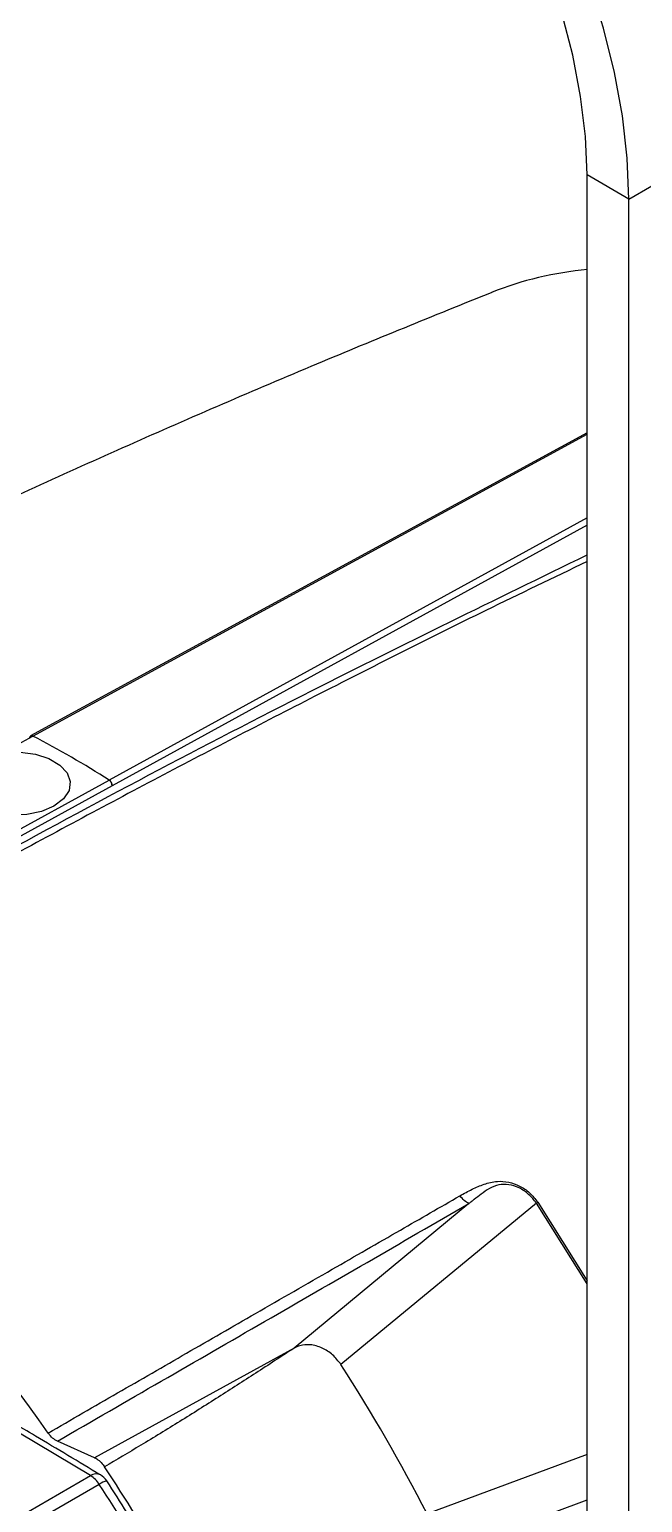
# Model space of a CAD drawing. Extents: x 2 to 136, y 1 to 99.
# Drawn here: x 101.721 to 103.675, y 84.269 to 88.966 of the extents above; entities that cross this region are included whole.
import ezdxf

# ---------------------------------------------------------------- set-up
doc = ezdxf.new("R2010")
doc.units = 0
doc.header["$MEASUREMENT"] = 0
doc.layers.add('OBJECT', color=7, linetype='CONTINUOUS')

msp = doc.modelspace()

# ---------------------------------------------------------------- linework, layer by layer
at = {"layer": 'OBJECT'}
for p, q in [((103.6315, 88.4256), (104.5154, 88.9358)), ((103.6315, 88.4256), (103.4985, 88.5023)), ((103.4985, 81.467), (103.4985, 88.5023)), ((103.6315, 81.3637), (103.6315, 88.4256)), ((103.4985, 87.6801), (101.7249, 86.7134)), ((101.7319, 86.713), (103.4985, 87.6759)), ((103.4985, 87.4091), (101.9752, 86.5725)), ((103.4985, 87.3858), (101.985, 86.5546)), ((101.6258, 86.6552), (101.7319, 86.713)), ((100.9929, 86.0336), (101.9752, 86.5725)), ((101.9849, 86.5546), (100.996, 86.012)), ((101.985, 86.5546), (101.9849, 86.5546)), ((103.1219, 85.2221), (102.5647, 84.7611)), ((103.3371, 85.2238), (102.7142, 84.7088)), ((103.4985, 84.9659), (103.3371, 85.2238)), ((103.3418, 85.2264), (103.4985, 84.9761)), ((102.5647, 84.7611), (101.9287, 84.4119)), ((101.9157, 84.3546), (101.6891, 84.4897)), ((101.9287, 84.4119), (101.8101, 84.4647)), ((103.4985, 84.422), (102.9892, 84.2325)), ((101.3993, 84.0565), (101.9157, 84.3546)), ((101.9437, 84.3268), (101.4373, 84.0345)), ((102.9597, 84.0769), (103.4985, 84.2772))]:
    msp.add_line(p, q, dxfattribs=at)
at = {"layer": 'OBJECT', "flags": 128}
for points in [[(103.6315, 88.4256), (103.6264, 88.5557), (103.6111, 88.6906), (103.5859, 88.8291), (103.5509, 88.97), (103.5063, 89.1122), (103.4527, 89.2544), (103.3904, 89.3954), (103.32, 89.534), (103.242, 89.669), (103.1572, 89.7993), (103.0662, 89.9238), (102.9699, 90.0413), (102.869, 90.151), (102.7645, 90.2518), (102.6572, 90.3429), (102.548, 90.4235), (102.4379, 90.493)], [(103.4985, 88.5023), (103.4934, 88.6253), (103.4782, 88.753), (103.4529, 88.8842), (103.4178, 89.0177), (103.3733, 89.152), (103.3198, 89.286), (103.2578, 89.4183), (103.1879, 89.5477), (103.1107, 89.673), (103.0271, 89.7929), (102.9379, 89.9062), (102.8438, 90.0119), (102.7458, 90.109), (102.6448, 90.1965), (102.5418, 90.2735), (102.4379, 90.3394)], [(101.7129, 86.4632), (101.6635, 86.4614), (101.6152, 86.4678), (101.5721, 86.4818), (101.5374, 86.5022), (101.5142, 86.5274), (101.5042, 86.5554), (101.5083, 86.5839), (101.5261, 86.6105), (101.5561, 86.6332), (101.5961, 86.6501), (101.6426, 86.6598), (101.692, 86.6615), (101.7402, 86.6551), (101.7834, 86.6412), (101.818, 86.6207), (101.8413, 86.5955), (101.8513, 86.5676), (101.8472, 86.5391), (101.8294, 86.5124), (101.7993, 86.4897), (101.7594, 86.4729), (101.7129, 86.4632)]]:
    msp.add_lwpolyline(points, dxfattribs=at)
at = {"layer": 'OBJECT'}
for centre, radius, start, end in [((103.5974, 87.1084), 1.0964, 95.1094, 111.5935), ((101.7282, 86.7074), 0.00666, 55.9373, 179.8491), ((100.2671, 83.8946), 3.1763, 57.4681, 62.5373), ((101.9624, 86.554), 0.0225, 1.3794, 55.2149), ((97.8808, 81.7748), 4.7523, 34.8508, 54.5369), ((97.6285, 81.455), 6.0375, 27.38935, 32.61065), ((96.9167, 81.0441), 6.0486, 26.49365, 33.50636), ((101.9338, 84.3289), 0.0314, 64.1695, 125.2257), ((101.8702, 84.2808), 0.0866, 32.0495, 58.3288), ((101.9795, 84.2804), 0.0586, 101.6609, 127.6782), ((96.8603, 81.0115), 6.069, 26.94753, 33.11138), ((101.9157, 84.3039), 0.062, 33.1153, 59.1512)]:
    msp.add_arc(centre, radius, start, end, dxfattribs=at)
for points, knots in [([(103.1946, 88.1276), (103.0083, 88.0522), (102.6205, 87.895), (102.0356, 87.6418), (101.4395, 87.3706), (100.9425, 87.1351), (100.6463, 86.9858), (100.5456, 86.9351)], [0, 0, 0, 0, 0.207955, 0.433014, 0.658319, 0.883829, 1, 1, 1, 1]), ([(100.693, 85.808), (100.9891, 85.9765), (101.6322, 86.3427), (102.5679, 86.8371), (103.2065, 87.1483), (103.4985, 87.2907)], [0, 0, 0, 0, 0.316509, 0.687456, 1, 1, 1, 1]), ([(103.4985, 87.2695), (103.3911, 87.2178), (103.1022, 87.0788), (102.6413, 86.8464), (102.115, 86.5733), (101.5964, 86.2946), (101.1197, 86.0312), (100.816, 85.8567), (100.6862, 85.7821)], [0, 0, 0, 0, 0.114723, 0.308603, 0.491735, 0.676074, 0.861621, 1, 1, 1, 1]), ([(101.7249, 86.7133), (101.726, 86.7137), (101.728, 86.7146), (101.7306, 86.7135), (101.7319, 86.713)], [0, 0, 0, 0, 0.507755, 1, 1, 1, 1]), ([(101.985, 86.5546), (101.9849, 86.5563), (101.9846, 86.5596), (101.9824, 86.5648), (101.9792, 86.5695), (101.9765, 86.5715), (101.9752, 86.5725)], [0, 0, 0, 0, 0.249999, 0.499999, 0.749999, 1, 1, 1, 1]), ([(103.0934, 85.2469), (103.1063, 85.2541), (103.131, 85.2679), (103.1701, 85.2849), (103.2089, 85.2944), (103.2481, 85.2924), (103.2838, 85.2796), (103.3168, 85.2576), (103.3334, 85.2368), (103.3418, 85.2264)], [0, 0, 0, 0, 0.175155, 0.335953, 0.499736, 0.628069, 0.749937, 0.875049, 1, 1, 1, 1]), ([(103.3371, 85.2238), (103.3293, 85.2335), (103.3137, 85.2531), (103.2824, 85.2736), (103.2489, 85.2843), (103.2153, 85.2831), (103.1862, 85.2704), (103.1617, 85.2531), (103.143, 85.2388), (103.1302, 85.2286), (103.1245, 85.2241), (103.122, 85.2221)], [0, 0, 0, 0, 0.123067, 0.246585, 0.369053, 0.491538, 0.630311, 0.772463, 0.899411, 0.955665, 1, 1, 1, 1]), ([(101.7807, 84.4905), (101.8545, 84.5331), (102.0021, 84.6183), (102.2223, 84.7453), (102.4505, 84.8769), (102.6777, 85.0077), (102.895, 85.1327), (103.0302, 85.2106), (103.0934, 85.2469)], [0, 0, 0, 0, 0.166677, 0.333344, 0.500001, 0.687097, 0.853763, 1, 1, 1, 1]), ([(101.8101, 84.4647), (102.0311, 84.5923), (102.4731, 84.8474), (102.9056, 85.0972), (103.1219, 85.2221)], [0, 0, 0, 0, 0.499998, 1, 1, 1, 1]), ([(103.122, 85.2221), (103.1168, 85.225), (103.1066, 85.2308), (103.0978, 85.2415), (103.0934, 85.2469)], [0, 0, 0, 0, 0.500003, 1, 1, 1, 1]), ([(103.3371, 85.2238), (103.3379, 85.2242), (103.3394, 85.225), (103.341, 85.2259), (103.3418, 85.2264)], [0, 0, 0, 0, 0.500001, 1, 1, 1, 1]), ([(102.5647, 84.7611), (102.5239, 84.7345), (102.4439, 84.6823), (102.3226, 84.6042), (102.2006, 84.5273), (102.0797, 84.4531), (101.9988, 84.4058), (101.9602, 84.3831)], [0, 0, 0, 0, 0.206023, 0.404822, 0.608638, 0.812834, 1, 1, 1, 1]), ([(102.7142, 84.7088), (102.7058, 84.7197), (102.6889, 84.7414), (102.654, 84.7637), (102.6172, 84.7738), (102.5863, 84.7714), (102.5707, 84.7639), (102.5647, 84.7611)], [0, 0, 0, 0, 0.217936, 0.435232, 0.661573, 0.868603, 1, 1, 1, 1]), ([(101.9471, 84.357), (101.8782, 84.3984), (101.7603, 84.4692), (101.6412, 84.5394), (101.5917, 84.5685)], [0, 0, 0, 0, 0.584553, 1, 1, 1, 1]), ([(101.8101, 84.4647), (101.8074, 84.4661), (101.7999, 84.4699), (101.7896, 84.4789), (101.7831, 84.4873), (101.7807, 84.4905)], [0, 0, 0, 0, 0.263886, 0.723096, 1, 1, 1, 1]), ([(101.9287, 84.4119), (101.9335, 84.4092), (101.9431, 84.4038), (101.9537, 84.3925), (101.9588, 84.3851), (101.9602, 84.3831)], [0, 0, 0, 0, 0.425021, 0.850044, 1, 1, 1, 1]), ([(102.2918, 83.777), (102.275, 83.8096), (102.2264, 83.9039), (102.1409, 84.0577), (102.0488, 84.2118), (101.9894, 84.304), (101.9676, 84.3378)], [0, 0, 0, 0, 0.169694, 0.491691, 0.81372, 1, 1, 1, 1])]:
    msp.add_open_spline(points, degree=3, knots=knots, dxfattribs=at)

doc.saveas('drawing.dxf')
